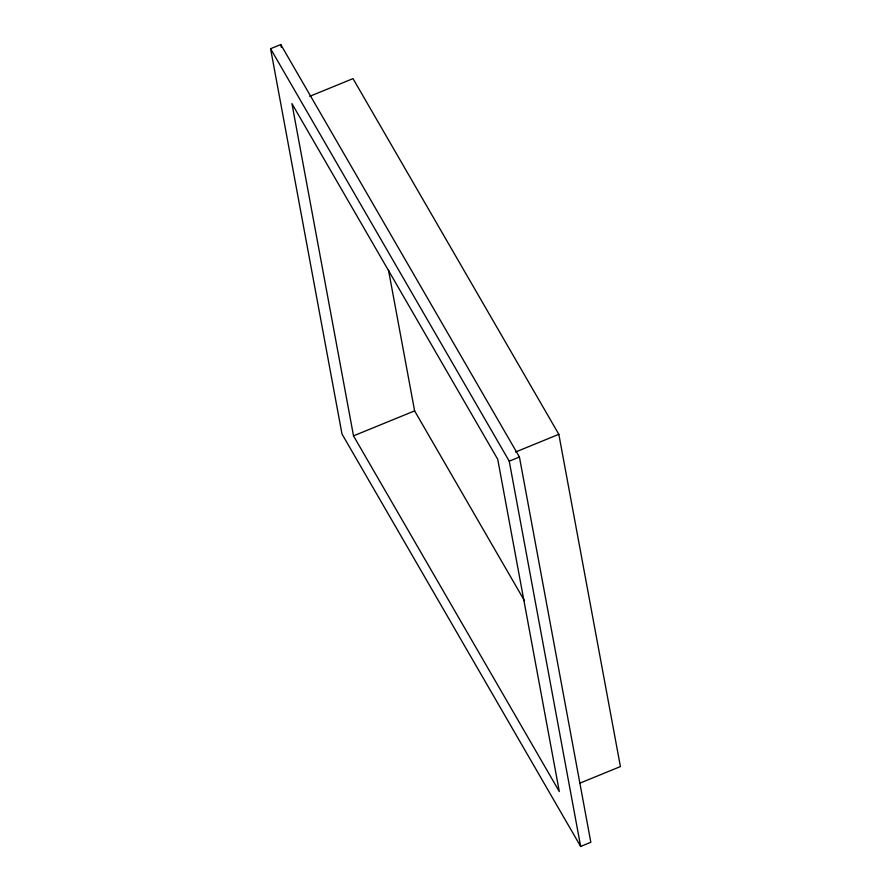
<?xml version="1.0" encoding="UTF-8"?>
<svg xmlns="http://www.w3.org/2000/svg" width="891" height="891" viewBox="0 0 891 891"><rect width="100%" height="100%" fill="white"/><g stroke="black" fill="none" stroke-linecap="round" stroke-linejoin="round"><path stroke-width="1.34" d="M270.586 48.715L280.765 44.55L519.431 457.005L590.833 842.285L580.654 846.45L341.988 433.995L270.586 48.715L509.24 461.17L580.654 846.45M309.745 96.317L353.014 78.62L558.835 434.318L620.414 766.572L579.685 783.234M353.504 435.866L291.925 103.601L497.735 459.299L559.314 791.564L353.504 435.866L414.605 410.874L388.498 270.04M515.555 452.015L558.835 434.318M509.24 461.17L519.431 457.005M414.605 410.874L524.465 600.746M280.765 44.55L281.278 47.279"/></g></svg>
